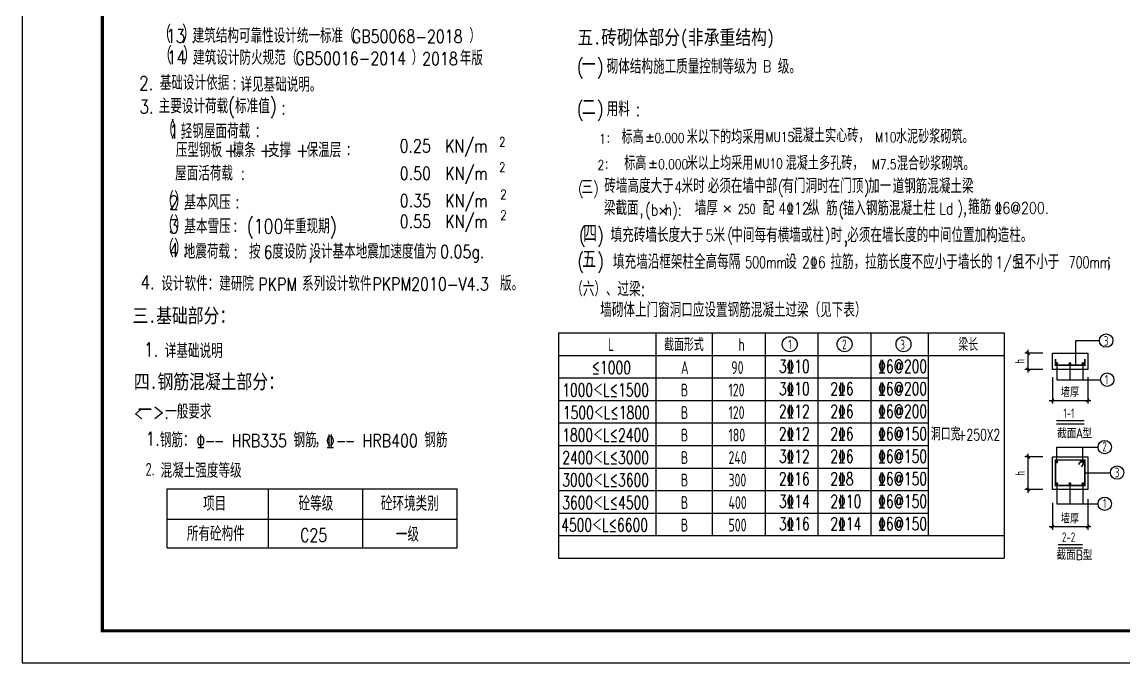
# Model space of a CAD drawing. Extents: x 40002367 to 40460080, y 192184 to 372766.
# Drawn here: x 40385780 to 40420052, y 330766 to 350703 of the extents above; entities that cross this region are included whole.
import ezdxf

# ---------------------------------------------------------------- set-up
doc = ezdxf.new("R2010")
doc.units = 0
doc.header["$LTSCALE"] = 1000
doc.header["$MEASUREMENT"] = 0
doc.layers.get('0').update_dxf_attribs({"linetype": 'CONTINUOUS'})
doc.layers.get('DEFPOINTS').update_dxf_attribs({"linetype": 'CONTINUOUS'})
for name, color, linetype in [('1', 7, 'CONTINUOUS'), ('AUDIT_I_080801173815-0', 253, 'CONTINUOUS'), ('DIM', 3, 'CONTINUOUS'), ('DIM1', 3, 'CONTINUOUS'), ('LT', 2, 'CONTINUOUS'), ('PUB_TEXT', 7, 'CONTINUOUS'), ('PUB_TITLE', 4, 'CONTINUOUS'), ('REIN', 1, 'CONTINUOUS')]:
    doc.layers.add(name, color=color, linetype=linetype)
doc.styles.add('_HZTXT', font='txt.shx', dxfattribs={"width": 0.8, "bigfont": 'hztxt.shx'})
doc.styles.add('_SIMPLEX', font='SIMPLEX', dxfattribs={"width": 0.8})
doc.styles.add('_TXT', font='SIMPLEX.shx', dxfattribs={"width": 0.6})
doc.styles.add('COMPLEX', font='COMPLEX')
doc.styles.add('DIM_FONT', font='SIMPLEX.shx', dxfattribs={"width": 0.8})
doc.styles.add('TSSD_Dimension', font='Tssdeng.shx', dxfattribs={"width": 0.7, "bigfont": 'HZTXT.SHX'})
doc.styles.add('TSSD_REIN', font='tssdeng.shx', dxfattribs={"width": 0.7, "bigfont": 'tssdchn.shx'})
doc.styles.add('中文', font='', dxfattribs={"width": 0.8, "height": 1000})
doc.styles.get('中文').set_extended_font_data('SimSun')
doc.dimstyles.new('TSSD_20_100', dxfattribs={"dimtxt": 300, "dimasz": 100, "dimexe": 100, "dimexo": 300, "dimgap": 100, "dimtad": 1, "dimdec": 0, "dimlfac": 0.2, "dimzin": 0, "dimdsep": 46, "dimtxsty": 'TSSD_Dimension', "dimblk": 'ARCHTICK', "dimcen": 0, "dimdle": 100, "dimclrt": 7, "dimadec": 0, "dimazin": 0, "dimtfac": 1, "dimtdec": 0, "dimtix": 1, "dimtmove": 2, "dimatfit": 3, "dimfxl": 0, "dimtolj": 1, "dimtzin": 0, "dimarcsym": 0})

# ---------------------------------------------------------------- blocks, each defined once
blk = doc.blocks.new('_ArchTick')
at = {"color": 0, "linetype": 'ByBlock', "const_width": 0.4}
blk.add_lwpolyline([(-0.5, -0.5), (0.5, 0.5)], dxfattribs=at)
blk = doc.blocks.new('*D85')
at = {"layer": 'DEFPOINTS', "color": 0, "transparency": 16777216}
for p in [(40417068, 340403), (40417824, 340403), (40417824, 339896)]:
    blk.add_point(p, dxfattribs=at)
at = {"layer": 'DIM', "color": 0, "lineweight": -2, "transparency": 16777216}
for p, q in [((40417524, 340403), (40416968, 340403)), ((40417068, 339796), (40417068, 340503)), ((40417524, 339896), (40416968, 339896))]:
    blk.add_line(p, q, dxfattribs=at)
at = {"layer": 'DIM', "color": 0, "lineweight": -2, "transparency": 16777216, "xscale": 100, "yscale": 100, "zscale": 100}
for p, rotation in [((40417068, 340403), 90), ((40417068, 339896), 270)]:
    blk.add_blockref('_ArchTick', p, dxfattribs=dict(at, rotation=rotation))
at = {"layer": 'DIM', "color": 7, "transparency": 16777216, "insert": (40416811, 340150), "char_height": 300, "attachment_point": 5, "rotation": 90, "style": 'TSSD_Dimension'}
blk.add_mtext('\\A1;h', dxfattribs=at)
blk = doc.blocks.new('*D86')
at = {"layer": 'DEFPOINTS', "color": 0, "transparency": 16777216}
for p in [(40417824, 339956), (40418924, 339956), (40418924, 338935)]:
    blk.add_point(p, dxfattribs=at)
at = {"layer": 'DIM', "color": 0, "lineweight": -2, "transparency": 16777216}
for p, q in [((40417824, 339656), (40417824, 338835)), ((40418924, 339656), (40418924, 338835)), ((40417724, 338935), (40419024, 338935))]:
    blk.add_line(p, q, dxfattribs=at)
at = {"layer": 'DIM', "color": 0, "lineweight": -2, "transparency": 16777216, "xscale": 100, "yscale": 100, "zscale": 100, "rotation": 180}
blk.add_blockref('_ArchTick', (40417824, 338935), dxfattribs=at)
at = {"layer": 'DIM', "color": 0, "lineweight": -2, "transparency": 16777216, "xscale": 100, "yscale": 100, "zscale": 100}
blk.add_blockref('_ArchTick', (40418924, 338935), dxfattribs=at)
at = {"layer": 'DIM', "color": 7, "transparency": 16777216, "insert": (40418374, 339185), "char_height": 300, "attachment_point": 5, "style": 'TSSD_Dimension'}
blk.add_mtext('\\A1;墙厚', dxfattribs=at)
blk = doc.blocks.new('*D87')
at = {"layer": 'DEFPOINTS', "color": 0, "transparency": 16777216}
for p in [(40417071, 337173), (40417824, 337173), (40417824, 336157)]:
    blk.add_point(p, dxfattribs=at)
at = {"layer": 'DIM', "color": 0, "lineweight": -2, "transparency": 16777216}
for p, q in [((40417071, 336057), (40417071, 337273)), ((40417524, 337173), (40416971, 337173)), ((40417524, 336157), (40416971, 336157))]:
    blk.add_line(p, q, dxfattribs=at)
at = {"layer": 'DIM', "color": 0, "lineweight": -2, "transparency": 16777216, "xscale": 100, "yscale": 100, "zscale": 100}
for p, rotation in [((40417071, 337173), 90), ((40417071, 336157), 270)]:
    blk.add_blockref('_ArchTick', p, dxfattribs=dict(at, rotation=rotation))
at = {"layer": 'DIM', "color": 7, "transparency": 16777216, "insert": (40416821, 336665), "char_height": 300, "attachment_point": 5, "rotation": 90, "style": 'TSSD_Dimension'}
blk.add_mtext('\\A1;h', dxfattribs=at)
blk = doc.blocks.new('*D88')
at = {"layer": 'DEFPOINTS', "color": 0, "transparency": 16777216}
for p in [(40417824, 336052), (40418924, 336157), (40418924, 335008)]:
    blk.add_point(p, dxfattribs=at)
at = {"layer": 'DIM', "color": 0, "lineweight": -2, "transparency": 16777216}
for p, q in [((40417824, 335752), (40417824, 334908)), ((40418924, 335857), (40418924, 334908)), ((40417724, 335008), (40419024, 335008))]:
    blk.add_line(p, q, dxfattribs=at)
at = {"layer": 'DIM', "color": 0, "lineweight": -2, "transparency": 16777216, "xscale": 100, "yscale": 100, "zscale": 100, "rotation": 180}
blk.add_blockref('_ArchTick', (40417824, 335008), dxfattribs=at)
at = {"layer": 'DIM', "color": 0, "lineweight": -2, "transparency": 16777216, "xscale": 100, "yscale": 100, "zscale": 100}
blk.add_blockref('_ArchTick', (40418924, 335008), dxfattribs=at)
at = {"layer": 'DIM', "color": 7, "transparency": 16777216, "insert": (40418374, 335258), "char_height": 300, "attachment_point": 5, "style": 'TSSD_Dimension'}
blk.add_mtext('\\A1;墙厚', dxfattribs=at)

msp = doc.modelspace()

# ---------------------------------------------------------------- linework, layer by layer
for p, q in [((40405617.4, 344919.3, 0), (40405815, 344721.8, 0)), ((40405810.8, 344919.3, 0), (40405617.4, 344726, 0)), ((40407616.1, 344988.3, 0), (40407813.8, 344790.8, 0)), ((40407809.6, 344988.3, 0), (40407616.1, 344795, 0)), ((40418834.1, 336684.7), (40419630.5, 336684.7)), ((40417960.6, 336343.2), (40417960.6, 335714.7)), ((40418369.3, 336343.2), (40418369.3, 335714.7)), ((40418774.6, 336339.4), (40418774.6, 335714.7)), ((40390293.2, 334345.2, 0), (40390293.2, 336178.2, 0)), ((40390293.2, 336178.2, 0), (40399309.9, 336178.2, 0)), ((40393444.4, 334345.2, 0), (40393444.4, 336178.2, 0)), ((40396377.1, 334345.2, 0), (40396377.1, 336178.2, 0)), ((40399309.9, 334345.2, 0), (40399309.9, 336178.2, 0)), ((40417960.6, 335714.7), (40419244.2, 335714.7)), ((40390293.2, 335241.4, 0), (40399309.9, 335241.4, 0)), ((40390293.2, 334345.2, 0), (40399309.9, 334345.2, 0))]:
    msp.add_line(p, q)
for centre in [(40419498.5, 340793.6), (40419529.8, 339577.7), (40419452.8, 337479.6), (40419839.1, 336687.4), (40419452.8, 335717.4)]:
    msp.add_circle(centre, 208.7)
at = {"layer": '1'}
for p, q in [((40405307.9, 347218.2, 0), (40405307.9, 347045.4, 0)), ((40405199.9, 347131.8, 0), (40405415.9, 347131.8, 0)), ((40405199.9, 347002.2, 0), (40405415.9, 347002.2, 0)), ((40405292.9, 346310.6, 0), (40405508.9, 346310.6, 0)), ((40405292.9, 346181, 0), (40405508.9, 346181, 0)), ((40405400.9, 346397, 0), (40405400.9, 346224.2, 0))]:
    msp.add_line(p, q, dxfattribs=at)
at = {"layer": '1', "color": 5}
for p, q in [((40417958.5, 338305.8), (40418817.8, 338305.8)), ((40418001.2, 334447.7), (40418758.8, 334447.7))]:
    msp.add_line(p, q, dxfattribs=at)
at = {"layer": '1', "color": 0, "linetype": 'Continuous'}
for centre in [(40409655.7, 340681.3), (40411362, 340681.3), (40413194.9, 340681.3)]:
    msp.add_circle(centre, 232.4, dxfattribs=at)
at = {"layer": 'AUDIT_I_080801173815-0'}
for p, q in [((40402469.7, 341030.4), (40402469.7, 334030.4)), ((40402469.7, 341030.4), (40416323.6, 341030.4)), ((40405495.9, 341030.4), (40405495.9, 334730.4)), ((40407244.7, 341030.4), (40407244.7, 334730.4)), ((40408889.7, 341030.4), (40408889.7, 334730.4)), ((40410534.8, 341030.4), (40410534.8, 334730.4)), ((40412179.8, 341030.4), (40412179.8, 334730.4)), ((40413962, 341030.4), (40413962, 334730.4)), ((40416323.6, 341030.4), (40416323.6, 334030.4)), ((40402469.7, 340330.4), (40416323.6, 340330.4)), ((40402469.7, 339630.4), (40413962, 339630.4)), ((40402469.7, 338930.4), (40413962, 338930.4)), ((40402469.7, 338230.4), (40413962, 338230.4)), ((40402469.7, 337530.4), (40413962, 337530.4)), ((40402469.7, 336130.4), (40413962, 336130.4)), ((40402469.7, 335430.4), (40413962, 335430.4)), ((40402469.7, 334730.4), (40416323.6, 334730.4)), ((40402469.7, 334030.4), (40416323.6, 334030.4))]:
    msp.add_line(p, q, dxfattribs=at)
at = {"layer": 'AUDIT_I_080801173815-0', "color": 2}
for p, q in [((40417823.8, 340403.4), (40418923.8, 340403.4)), ((40417823.8, 339896.1), (40417823.8, 340403.4)), ((40418923.8, 340403.4), (40418923.8, 339896.1)), ((40418923.8, 339896.1), (40417823.8, 339896.1)), ((40417823.8, 336157.1), (40417823.8, 337173.4)), ((40417823.8, 337173.4), (40418923.8, 337173.4)), ((40418923.8, 337173.4), (40418923.8, 336157.1)), ((40418923.8, 336157.1), (40417823.8, 336157.1))]:
    msp.add_line(p, q, dxfattribs=at)
at = {"layer": 'DIM1'}
for p, q in [((40417958.5, 338205.8), (40418817.8, 338205.8)), ((40418001.2, 334347.7), (40418758.8, 334347.7))]:
    msp.add_line(p, q, dxfattribs=at)
at = {"layer": 'LT', "color": 7}
for p, q in [((40418548.4, 340790.8), (40418548.4, 340009.5)), ((40419289.9, 340790.8), (40418548.4, 340790.8)), ((40417960.6, 340082.2), (40417960.6, 339574.9)), ((40418369.7, 340078.4), (40418369.7, 339574.9)), ((40418774.6, 340078.4), (40418774.6, 339574.9)), ((40417960.6, 339574.9), (40419321.2, 339574.9)), ((40417960.6, 337021.9), (40417960.6, 337476.9)), ((40417960.6, 337476.9), (40419244.2, 337476.9)), ((40418774.6, 337018.1), (40418774.6, 337476.9))]:
    msp.add_line(p, q, dxfattribs=at)
at = {"layer": 'PUB_TEXT'}
msp.add_line((40402469.7, 336830.4), (40413962, 336830.4), dxfattribs=at)
at = {"layer": 'PUB_TITLE'}
msp.add_lwpolyline([(40385779.9, 330765.6), (40460079.9, 330765.6), (40460079.9, 372765.6), (40385779.9, 372765.6)], close=True, dxfattribs=at)
at = {"layer": 'PUB_TITLE', "const_width": 100}
msp.add_lwpolyline([(40388279.9, 331765.6), (40459079.9, 331765.6), (40459079.9, 371765.6), (40388279.9, 371765.6)], close=True, dxfattribs=at)
at = {"layer": 'REIN', "color": 1, "const_width": 50}
for points in [[(40417919.3, 340221.4), (40417919.3, 340026.5), (40418834.1, 340026.5), (40418834.1, 340221.4)], [(40417919.3, 336406.6), (40417919.3, 337078.9), (40418834.1, 337078.9), (40418834.1, 336436.1)], [(40418735.9, 337077.9), (40418639.9, 336937.7)], [(40418824.4, 337004.1), (40418728.5, 336863.9)], [(40417919.3, 336482.4), (40417919.3, 336287.6), (40418834.1, 336287.6), (40418834.1, 336482.4)]]:
    msp.add_lwpolyline(points, dxfattribs=at)
for points in [[(40417940.6, 340082.2, -1), (40417980.6, 340082.2, -1)], [(40418349.7, 340078.4, -1), (40418389.7, 340078.4, -1)], [(40418754.6, 340078.4, -1), (40418794.6, 340078.4, -1)], [(40417940.6, 337021.9, -1), (40417980.6, 337021.9, -1)], [(40418754.6, 337018.1, -1), (40418794.6, 337018.1, -1)], [(40417940.6, 336343.2, -1), (40417980.6, 336343.2, -1)], [(40418349.3, 336343.2, -1), (40418389.3, 336343.2, -1)], [(40418754.6, 336339.4, -1), (40418794.6, 336339.4, -1)]]:
    msp.add_lwpolyline(points, format="xyb", close=True, dxfattribs=at)

# ---------------------------------------------------------------- texts
for s, height, style, width, p in [('（', 540, '_HZTXT', 0.8, (40389983.9, 350053.4)), ('）', 540, '_HZTXT', 0.8, (40390759.3, 350053.4)), ('13', 432, '_TXT', 0.8, (40390261.3, 350053.4)), ('建筑结构可靠性设计统一标准（', 450, '_HZTXT', 0.8, (40391086.4, 350053.4)), ('GB50068-2018', 405, '_TXT', 0.8, (40396038.1, 350053.4)), ('）', 450, '_HZTXT', 0.8, (40399689.1, 350053.4)), ('五.砖砌体部分(非承重结构)', 450, '中文', 0.8, (40403055, 350002.2, 0)), ('（', 540, '_HZTXT', 0.8, (40390008.3, 349388.4)), ('）', 540, '_HZTXT', 0.8, (40390783.7, 349388.4)), ('.', 432, '_TXT', 0.8, (40391033.4, 350053.4)), ('14', 432, '_TXT', 0.8, (40390285.7, 349388.4)), ('建筑设计防火规范（', 450, '_HZTXT', 0.8, (40391101.5, 349370.9)), ('GB50016-2014', 405, '_TXT', 0.8, (40394280.4, 349370.9)), ('）', 450, '_HZTXT', 0.8, (40397898.6, 349370.9)), ('2018', 405, '_TXT', 0.8, (40398223.1, 349358.5)), ('年版', 450, '_HZTXT', 0.8, (40399393.3, 349358.5)), ('(', 432, '_TXT', 0.8, (40403038.2, 349094.9, 0)), (')', 432, '_TXT', 0.8, (40403657.4, 349094.9, 0)), ('砌体结构施工质量控制等级为  级。', 450, '_HZTXT', 0.8, (40403964.2, 349094.9, 0)), ('.', 432, '_TXT', 0.8, (40391057.8, 349388.4)), ('一', 540, '_HZTXT', 0.8, (40403189.4, 349094.9, 0)), ('B', 360, 'DIM_FONT', 0.8, (40408826.7, 349143.3, 0)), ('2.', 432, '_TXT', 0.8, (40389422.1, 348587.1)), ('基础设计依据                ', 450, '_HZTXT', 0.8, (40390064.2, 348587.1)), (':', 405, '_TXT', 0.8, (40392320, 348616.6)), ('详见基础说明。', 450, '_HZTXT', 0.8, (40392573.2, 348532.6)), ('3.', 432, '_TXT', 0.8, (40389432.9, 347853.6)), ('主要设计荷载(标准值)', 450, '_HZTXT', 0.8, (40390030.3, 347862.6)), ('(', 432, '_TXT', 0.8, (40403038.2, 347773.6, 0)), ('二', 540, '_HZTXT', 0.8, (40403189.4, 347773.6, 0)), (')', 432, '_TXT', 0.8, (40403657.4, 347773.6, 0)), ('用料', 450, '_HZTXT', 0.8, (40403964.2, 347773.6, 0)), (':', 432, '_TXT', 0.8, (40393838.4, 347831.3)), (':', 432, '_TXT', 0.8, (40404867.6, 347773.6, 0)), ('（', 540, '_HZTXT', 0.8, (40390086.5, 347081.1)), ('）', 540, '_HZTXT', 0.8, (40390413.1, 347081.1)), ('轻钢屋面荷载', 450, '_HZTXT', 0.8, (40390716.3, 347081.1)), ('1', 432, '_TXT', 0.8, (40390363.9, 347081.1)), (':', 432, '_TXT', 0.8, (40393035.2, 347137.1)), ('         压型钢板', 450, '_HZTXT', 0.8, (40387424.2, 346497.2)), ('.', 432, '_TXT', 0.8, (40390687.1, 347073.8)), ('+', 450, '_HZTXT', 0.8, (40392068.5, 346497.2)), ('檩条', 450, '_HZTXT', 0.8, (40392328.1, 346497.2)), ('+', 450, '_HZTXT', 0.8, (40393165.6, 346497.2)), ('支撑', 450, '_HZTXT', 0.8, (40393432, 346497.2)), ('+', 450, '_HZTXT', 0.8, (40394300.1, 346497.2)), ('保温层', 450, '_HZTXT', 0.8, (40394629.3, 346497.2)), (':           ', 405, '_TXT', 0.8, (40395869.2, 346573.6)), ('0.25  KN/m ', 405, '_TXT', 0.8, (40397521.8, 346649.1)), ('2', 288, '_TXT', 0.8, (40400616.9, 346831.3)), ('         屋面活荷载 ', 450, '_HZTXT', 0.8, (40387400.2, 345769.6)), ('0.50  KN/m ', 405, '_TXT', 0.8, (40397527.1, 345791.6)), ('2', 288, '_TXT', 0.8, (40400616.9, 346045.7)), (':                         ', 405, '_TXT', 0.8, (40392577, 345798.6)), ('砖墙高度大于', 450, '_HZTXT', 0.8, (40403890, 345381.5, 0)), ('米时', 450, '_HZTXT', 0.8, (40406293.4, 345381.5, 0)), ('必须在墙中部', 450, '_HZTXT', 0.8, (40407107.2, 345381.5, 0)), ('(', 360, '_TXT', 0.8, (40409291.5, 345381.5, 0)), ('有门洞时在门顶', 450, '_HZTXT', 0.8, (40409426, 345381.5, 0)), (')', 360, '_TXT', 0.8, (40411964.6, 345381.5, 0)), ('加一', 450, '_HZTXT', 0.8, (40412093.4, 345381.5, 0)), ('道钢筋混凝土梁', 450, '_HZTXT', 0.8, (40412856.2, 345375.8, 0)), ('（', 540, '_HZTXT', 0.8, (40390071.6, 344870.5)), ('）', 540, '_HZTXT', 0.8, (40390513.4, 344870.5)), ('2', 288, '_TXT', 0.8, (40400653.4, 345196.8)), ('(', 360, '_TXT', 0.8, (40403073.4, 345348.5, 0)), ('三', 450, '_HZTXT', 0.8, (40403179.5, 345348.5, 0)), (')', 360, '_TXT', 0.8, (40403544, 345348.5, 0)), ('4', 360, '_TXT', 0.8, (40406071.4, 345381.5, 0)), ('2', 432, '_TXT', 0.8, (40390349.1, 344870.5)), ('基本风压', 450, '_HZTXT', 0.8, (40390830.3, 344870.5)), (':                            ', 405, '_TXT', 0.8, (40392407.1, 344910.3)), ('0.35  KN/m ', 405, '_TXT', 0.8, (40397527.1, 344942.7)), ('梁截面     墙厚    配   纵', 450, '_HZTXT', 0.8, (40403877.8, 344695, 0)), ('筋', 450, '_HZTXT', 0.8, (40410784.7, 344687.6, 0)), ('(', 360, '_TXT', 0.8, (40411171.8, 344687.6, 0)), ('锚入钢筋混凝土柱  ', 450, '_HZTXT', 0.8, (40411303.5, 344687.6, 0)), ('),', 360, '_TXT', 0.8, (40414872, 344741.6, 0)), ('箍筋', 450, '_HZTXT', 0.8, (40415204.3, 344730.4, 0)), ('.', 432, '_TXT', 0.8, (40390787.5, 344870.5)), ('0.55  KN/m ', 405, '_TXT', 0.8, (40397527.1, 344297)), ('2', 288, '_TXT', 0.8, (40400653.4, 344551.1)), ('(b h):', 360, '_TXT', 0.8, (40405161.2, 344680, 0)), ('250', 300, 'COMPLEX', 0.7, (40408050.3, 344737, 0)), ('4%%13212', 360, '_HZTXT', 0.8, (40409299.3, 344725.6, 0)), ('Ld', 360, '_TXT', 0.8, (40414302.3, 344719.9, 0)), ('%%1326@200.', 360, '_HZTXT', 0.8, (40416022.2, 344736.2, 0)), ('（', 540, '_HZTXT', 0.8, (40390071.6, 344124.2)), ('3', 432, '_TXT', 0.8, (40390349.1, 344124.2)), ('）', 540, '_HZTXT', 0.8, (40390513.4, 344124.2)), ('基本雪压', 450, '_HZTXT', 0.8, (40390830.3, 344124.2)), (':                            ', 405, '_TXT', 0.8, (40392347.2, 344184)), ('(100年重现期)', 450, '_HZTXT', 0.8, (40392768.9, 344124.2)), (',', 360, '_TXT', 0.8, (40404985.7, 344705.9, 0)), ('.', 432, '_TXT', 0.8, (40390787.5, 344124.2)), ('(', 432, '_TXT', 0.8, (40403098.9, 343852, 0)), ('四', 540, '_HZTXT', 0.8, (40403226.3, 343852, 0)), (')', 432, '_TXT', 0.8, (40403663.6, 343852, 0)), ('填充砖墙长度大于 米', 450, '_HZTXT', 0.8, (40404086.9, 343852, 0)), ('5', 360, 'DIM_FONT', 0.8, (40407040.8, 343879.1, 0)), ('(', 360, 'DIM_FONT', 0.8, (40407716.5, 343904.8, 0)), ('中间每有横墙或柱', 450, '_HZTXT', 0.8, (40407840.5, 343852, 0)), (')', 360, 'DIM_FONT', 0.8, (40410750.5, 343904.8, 0)), ('时', 450, '_HZTXT', 0.8, (40410930.2, 343852, 0)), ('必须在墙长度的中间位置加构造柱。', 450, '_HZTXT', 0.8, (40411446.2, 343852, 0)), ('（', 540, '_HZTXT', 0.8, (40390071.6, 343391.2)), ('4', 432, '_TXT', 0.8, (40390349.1, 343391.2)), ('）', 540, '_HZTXT', 0.8, (40390513.4, 343391.2)), ('地震荷载', 450, '_HZTXT', 0.8, (40390808.7, 343339.7)), ('按', 450, '_HZTXT', 0.8, (40392836.5, 343339.7)), ('6', 405, '_TXT', 0.8, (40393294.2, 343339.7)), ('度设防', 450, '_HZTXT', 0.8, (40393564, 343339.7)), ('设计基本地震加速度值为      ', 450, '_HZTXT', 0.8, (40394717, 343339.7)), ('0.05g.', 405, '_TXT', 0.8, (40398782.8, 343356.8)), (',', 432, '_TXT', 0.8, (40411325.5, 343852, 0)), ('.', 432, '_TXT', 0.8, (40390787.5, 343391.2)), (':                  ', 405, '_TXT', 0.8, (40392358.2, 343364.2)), ('(', 432, '_TXT', 0.8, (40403049.7, 343050.6, 0)), ('五', 540, '_HZTXT', 0.8, (40403200.9, 343050.6, 0)), (')', 432, '_TXT', 0.8, (40403668.9, 343050.6, 0)), ('填充墙沿框架柱全高每隔    设   拉筋，拉筋长度不应小于墙长的  且不小于    ；', 450, '_HZTXT', 0.8, (40404160.5, 343020.7, 0)), ('500mm', 360, '_HZTXT', 0.7, (40408271.4, 343048.2, 0)), ('2%%1326', 360, '_HZTXT', 0.8, (40410035.9, 343048.2, 0)), ('1/5', 360, '_HZTXT', 0.8, (40416052.1, 343048.2, 0)), ('700mm', 360, '_HZTXT', 0.7, (40418332.3, 343048.2, 0)), (',', 432, '_TXT', 0.8, (40394677.6, 343339.7)), ('4.', 432, '_TXT', 0.8, (40389466.2, 342389.5)), ('设计软件：建研院', 450, '_HZTXT', 0.8, (40390113, 342340)), ('PKPM', 405, '_TXT', 0.8, (40393126.1, 342340)), ('系列设计软件', 450, '_HZTXT', 0.8, (40394489.5, 342340)), ('PKPM2010-V4.3', 405, '_TXT', 0.8, (40396673.8, 342348.3, 0)), ('版。', 450, '_HZTXT', 0.8, (40400645.6, 342348.3, 0)), ('三.基础部分：', 450, '中文', 0.8, (40389216.5, 341345.3)), ('1.', 432, '_TXT', 0.8, (40389573.1, 340297.6)), ('详基础说明', 450, '_HZTXT', 0.8, (40390220, 340248.1)), ('四.钢筋混凝土部分：', 450, '中文', 0.8, (40389258.2, 339292.4, 0)), ('<', 360, '_TXT', 0.8, (40389258.2, 338360, 0)), ('一', 540, '_HZTXT', 0.8, (40389384.2, 338360, 0)), ('>.', 432, '_TXT', 0.8, (40389852.2, 338360, 0)), ('一般要求', 450, '_HZTXT', 0.8, (40390230.5, 338360, 0)), ('1.', 432, '_TXT', 0.8, (40389623.2, 337527.1, 0)), ('钢筋：', 450, '_HZTXT', 0.8, (40390066.3, 337474.9, 0)), ('钢筋', 450, '_HZTXT', 0.8, (40394221.2, 337474.9, 0)), ('钢筋', 450, '_HZTXT', 0.8, (40398291.5, 337474.9, 0)), (' ——', 450, '_HZTXT', 0.8, (40391167.7, 337474.9, 0)), ('HRB335', 405, '_TXT', 0.8, (40392298.3, 337474.9, 0)), ('， ——', 450, '_HZTXT', 0.8, (40394880.9, 337474.9, 0)), ('HRB400', 405, '_TXT', 0.8, (40396368.6, 337474.9, 0)), ('2.', 360, '_SIMPLEX', 0.6, (40389625.8, 336611.5, 0)), ('混凝土强度等级', 450, '_HZTXT', 0.8, (40390089.1, 336525.9, 0)), ('项目', 450, '_HZTXT', 0.8, (40391410.1, 335497.1, 0)), ('砼等级', 450, '_HZTXT', 0.8, (40394379.6, 335497.1, 0)), ('砼环境类别', 450, '_HZTXT', 0.8, (40396941.8, 335497.1, 0)), ('所有砼构件', 450, '_HZTXT', 0.8, (40390905.4, 334562.6, 0)), ('C25', 405, '_TXT', 0.8, (40394425.6, 334538.4, 0)), ('一级', 450, '_HZTXT', 0.8, (40397406.5, 334538.4, 0))]:
    msp.add_text(s, height=height, dxfattribs=dict(style=style, width=width)).set_placement(p)
at = {"width": 0.8}
for s, p in [('%%131', (40391203.1, 337468.2, 0)), ('%%132', (40395228.9, 337468.2, 0))]:
    msp.add_text(s, height=405, dxfattribs=at).set_placement(p)
at = {"layer": '1', "style": '_HZTXT', "width": 0.8}
for s, height, p in [('1：', 302.4, (40403731, 346915.8, 0)), ('标高', 432, (40404422.2, 346915.8, 0)), (' 0.000', 302.4, (40405235.2, 346948.5, 0)), ('米以下的均采用', 432, (40406452.7, 346915.8, 0)), ('MU15', 302.4, (40408907.4, 346976.9, 0)), ('混凝土实心砖，', 432, (40409718.4, 346957.5, 0)), (' M10', 302.4, (40412100, 346965, 0)), ('水泥砂浆砌筑。', 432, (40412958.6, 346929.1, 0)), ('标高', 432, (40404508.6, 346103.9, 0)), ('米以上均采用   混凝土多孔砖，', 432, (40406452.6, 346103.9, 0)), ('混合砂浆砌筑。', 432, (40412989, 346091.2, 0)), ('2：', 302.4, (40403680.8, 346103.9, 0)), (' 0.000', 302.4, (40405346.9, 346127.3, 0)), ('MU10', 302.4, (40408553.8, 346150.4, 0)), (' M7.5', 302.4, (40411994.5, 346127, 0))]:
    msp.add_text(s, height=height, dxfattribs=at).set_placement(p)
at = {"layer": '1', "color": 7, "linetype": 'Continuous', "style": '_HZTXT', "width": 0.8}
for s, p in [('（六）、过梁:', (40402860.4, 342172)), ('墙砌体上门窗洞口应设置钢筋混凝土过梁（见下表）', (40403764.1, 341522))]:
    msp.add_text(s, height=450, rotation=0.00002, dxfattribs=at).set_placement(p)
at = {"layer": '1', "color": 0, "linetype": 'Continuous'}
for s, height, style, width, p in [('L', 400, 'TSSD_REIN', 0.7, (40404003.9, 340468.3)), ('截面形式', 400, 'TSSD_REIN', 0.7, (40405749.5, 340468.3)), ('h', 400, 'TSSD_REIN', 0.7, (40408059.9, 340468.3)), ('1', 300, 'TSSD_REIN', 0.7, (40409613.4, 340524.3)), ('2', 300, 'TSSD_REIN', 0.7, (40411288.7, 340524.3)), ('3', 300, 'TSSD_REIN', 0.7, (40413096.7, 340518.1)), ('梁长', 400, 'TSSD_REIN', 0.7, (40414900.1, 340468.3)), ('3', 300, 'TSSD_REIN', 0.7, (40419426.8, 340632.9)), ('≤1000', 400, '_HZTXT', 0.7, (40403493.4, 339755)), ('A', 400, 'TSSD_REIN', 0.7, (40406271.7, 339755)), ('90', 400, 'TSSD_REIN', 0.7, (40407839.7, 339755)), ('3%%13210', 400, '_HZTXT', 0.7, (40409318.2, 339795)), ('%%1326@200', 400, '_HZTXT', 0.7, (40412405.4, 339795)), ('1', 300, 'TSSD_REIN', 0.7, (40419458.1, 339427.3)), ('1000＜L≤1500', 400, '_HZTXT', 0.7, (40402582.1, 339055)), ('B', 400, 'TSSD_REIN', 0.7, (40406271.7, 339055)), ('120', 400, 'TSSD_REIN', 0.7, (40407752.2, 339055)), ('3%%13210', 400, '_HZTXT', 0.7, (40409318.2, 339095)), ('2%%1326', 400, '_HZTXT', 0.7, (40410920.8, 339092.7)), ('%%1326@200', 400, '_HZTXT', 0.7, (40412405.4, 339095)), ('1500＜L≤1800', 400, '_HZTXT', 0.7, (40402603.5, 338355)), ('B', 400, 'TSSD_REIN', 0.7, (40406271.7, 338355)), ('120', 400, 'TSSD_REIN', 0.7, (40407752.2, 338355)), ('2%%13212', 400, '_HZTXT', 0.7, (40409318.2, 338395)), ('2%%1326', 400, '_HZTXT', 0.7, (40410920.8, 338392.7)), ('%%1326@200', 400, '_HZTXT', 0.7, (40412405.4, 338395)), ('1-1', 300, 'TSSD_REIN', 0.7, (40418170.4, 338383.7)), ('1800＜L≤2400', 400, '_HZTXT', 0.7, (40402582.1, 337655)), ('B', 400, 'TSSD_REIN', 0.7, (40406271.7, 337655)), ('180', 400, 'TSSD_REIN', 0.7, (40407752.2, 337655)), ('2%%13212', 400, '_HZTXT', 0.7, (40409318.2, 337695)), ('2%%1326', 400, '_HZTXT', 0.7, (40410920.8, 337692.7)), ('%%1326@150', 400, '_HZTXT', 0.7, (40412405.4, 337695)), ('洞口宽', 400, '_HZTXT', 0.7, (40414047.4, 337689.4)), ('+250X2', 350, '_HZTXT', 0.7, (40414882.9, 337689.4)), ('截面A型', 300, '_HZTXT', 0.8, (40417973.9, 337756.5)), ('2', 300, 'TSSD_REIN', 0.7, (40419381.1, 337346.5)), ('2400＜L≤3000', 400, '_HZTXT', 0.7, (40402582.1, 336955)), ('B', 400, 'TSSD_REIN', 0.7, (40406271.7, 336955)), ('240', 400, 'TSSD_REIN', 0.7, (40407752.2, 336955)), ('3%%13212', 400, '_HZTXT', 0.7, (40409318.2, 336995)), ('2%%1326', 400, '_HZTXT', 0.7, (40410920.8, 336992.7)), ('%%1326@150', 400, '_HZTXT', 0.7, (40412405.4, 336995)), ('3000＜L≤3600', 400, '_HZTXT', 0.7, (40402582.1, 336255)), ('B', 400, 'TSSD_REIN', 0.7, (40406271.7, 336255)), ('300', 400, 'TSSD_REIN', 0.7, (40407752.2, 336255)), ('2%%13216', 400, '_HZTXT', 0.7, (40409318.2, 336295)), ('2%%1328', 400, '_HZTXT', 0.7, (40410920.8, 336292.7)), ('%%1326@150', 400, '_HZTXT', 0.7, (40412405.4, 336295)), ('3', 300, 'TSSD_REIN', 0.7, (40419767.4, 336539)), ('3600＜L≤4500', 400, '_HZTXT', 0.7, (40402582.1, 335555)), ('B', 400, 'TSSD_REIN', 0.7, (40406271.7, 335555)), ('400', 400, 'TSSD_REIN', 0.7, (40407752.2, 335555)), ('3%%13214', 400, '_HZTXT', 0.7, (40409318.2, 335595)), ('2%%13210', 400, '_HZTXT', 0.7, (40410920.8, 335592.7)), ('%%1326@150', 400, '_HZTXT', 0.7, (40412405.4, 335595)), ('1', 300, 'TSSD_REIN', 0.7, (40419400.4, 335575.3)), ('4500＜L≤6600', 400, '_HZTXT', 0.7, (40402550.3, 334855)), ('B', 400, 'TSSD_REIN', 0.7, (40406271.7, 334855)), ('500', 400, 'TSSD_REIN', 0.7, (40407752.2, 334855)), ('3%%13216', 400, '_HZTXT', 0.7, (40409318.2, 334895)), ('2%%13214', 400, '_HZTXT', 0.7, (40410920.8, 334892.7)), ('%%1326@150', 400, '_HZTXT', 0.7, (40412405.4, 334895)), ('2-2', 300, 'TSSD_REIN', 0.7, (40418123.9, 334525.6)), ('截面B型', 300, '_HZTXT', 0.8, (40417951.8, 333970.1))]:
    msp.add_text(s, height=height, rotation=0.00002, dxfattribs=dict(at, style=style, width=width)).set_placement(p)

# ---------------------------------------------------------------- dimensions: what is measured, and where the dimension line sits
at = {"layer": 'DIM'}
dim = msp.add_linear_dim(base=(40417068.1, 340403.4), p1=(40417823.8, 339896.1), p2=(40417823.8, 340403.4), angle=90, text='h', dimstyle='TSSD_20_100', dxfattribs=at)
dim.commit()
dim.dimension.update_dxf_attribs({"geometry": '*D85', "text_midpoint": (40416810.9, 340149.8), "dimtype": 160})
for base, p1, p2, picture, middle in [((40418923.8, 338934.6), (40417823.8, 339956.1), (40418923.8, 339956.1), '*D86', (40418373.8, 339184.6)), ((40418923.8, 335008.3), (40417823.8, 336052.5), (40418923.8, 336157.1), '*D88', (40418373.8, 335258.3))]:
    dim = msp.add_linear_dim(base=base, p1=p1, p2=p2, text='墙厚', dimstyle='TSSD_20_100', dxfattribs=at)
    dim.commit()
    dim.dimension.update_dxf_attribs({"geometry": picture, "text_midpoint": middle})
dim = msp.add_linear_dim(base=(40417070.9, 337173.4), p1=(40417823.8, 336157.1), p2=(40417823.8, 337173.4), angle=90, text='h', dimstyle='TSSD_20_100', dxfattribs=at)
dim.commit()
dim.dimension.update_dxf_attribs({"geometry": '*D87', "text_midpoint": (40416820.9, 336665.3)})

doc.saveas('drawing.dxf')
